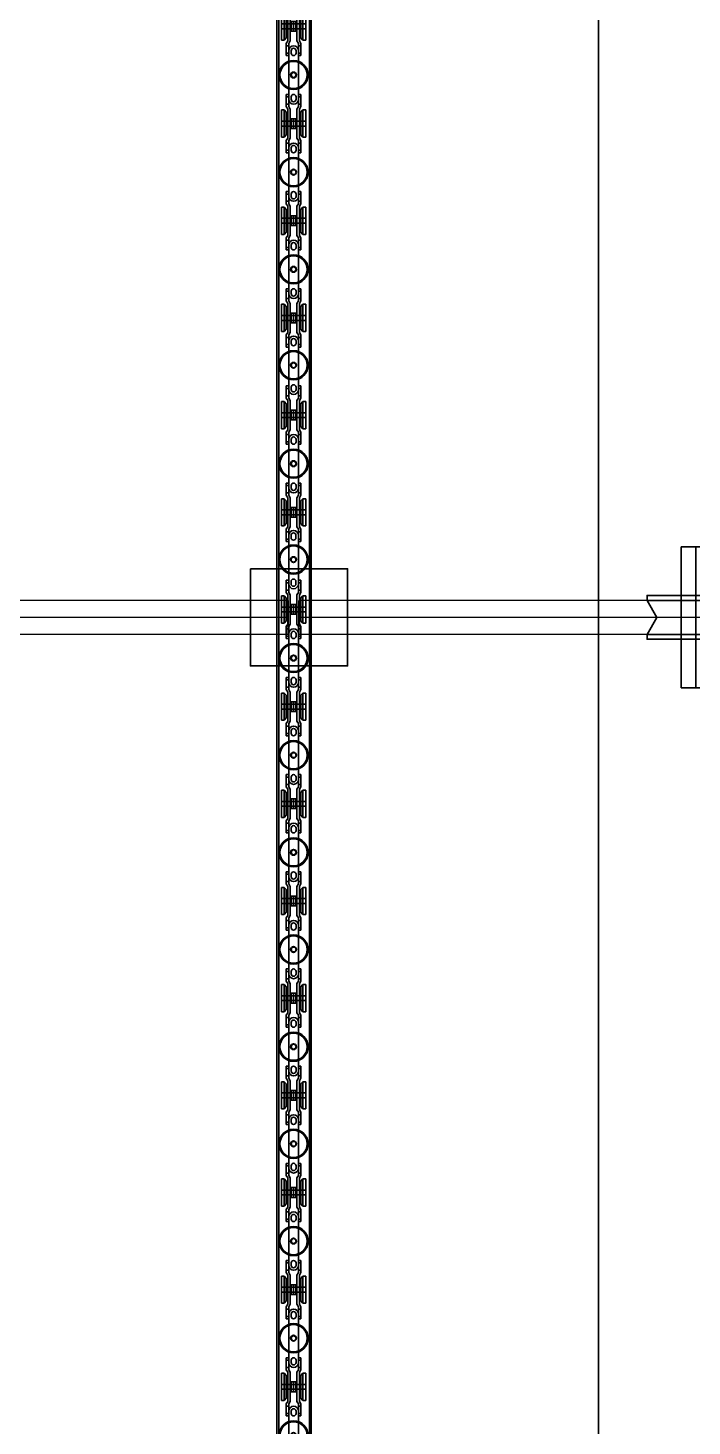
# Model space of a CAD drawing. Header units: millimetres. Extents: x -93009755325 to 1190721, y -74648 to 62868853516.
# Drawn here: x 251603 to 252970, y -10513 to -7635 of the extents above; entities that cross this region are included whole.
import ezdxf

# ---------------------------------------------------------------- set-up
doc = ezdxf.new("R2010")
doc.units = ezdxf.units.MM

# ---------------------------------------------------------------- blocks, each defined once
blk = doc.blocks.new('hsrererr')
at = {"color": 0, "lineweight": 35}
for p, q in [((1183794.8807, -144545.8979), (1183694.8807, -144545.8979)), ((1183694.8807, -144550.8979), (1183699.8807, -144550.8979)), ((1183694.8807, -144560.8979), (1183699.8807, -144560.8979)), ((1183794.8807, -144550.8979), (1183789.8807, -144550.8979)), ((1183794.8807, -144560.8979), (1183789.8807, -144560.8979)), ((1183694.8807, -144565.8979), (1183763.8807, -144565.8979)), ((1183794.8807, -144565.8979), (1183763.8807, -144565.8979))]:
    blk.add_line(p, q, dxfattribs=at)
for radius in [30, 28, 6, 5]:
    blk.add_circle((1183744.8807, -144555.8979), radius, dxfattribs=at)
for centre, radius, start, end in [((1183694.8807, -144555.8979), 10, 90, 270), ((1183694.8807, -144555.8979), 5, 90, 270), ((1183699.8807, -144555.8979), 5, 270, 90), ((1183789.8807, -144555.8979), 5, 90, 270), ((1183794.8807, -144555.8979), 10, 270, 90), ((1183794.8807, -144555.8979), 5, 270, 90)]:
    blk.add_arc(centre, radius, start, end, dxfattribs=at)
blk = doc.blocks.new('shfhdfhfd')
at = {"color": 0, "lineweight": 35}
for p, q in [((1183645.6, -144495.9), (1183640.6, -144495.9)), ((1183640.6, -144495.9), (1183640.6, -144520.9)), ((1183645.6, -144500.9), (1183640.6, -144500.9)), ((1183645.6, -144495.9), (1183645.6, -144520.9)), ((1183670.6, -144495.9), (1183665.6, -144495.9)), ((1183665.6, -144495.9), (1183665.6, -144520.9)), ((1183670.6, -144500.9), (1183665.6, -144500.9)), ((1183670.6, -144495.9), (1183670.6, -144520.9)), ((1183630.6, -144583.9), (1183630.6, -144527.9)), ((1183636.6, -144527.9), (1183630.6, -144527.9)), ((1183636.6, -144583.9), (1183636.6, -144527.9)), ((1183636.6, -144583.9), (1183636.6, -144527.9)), ((1183636.6, -144527.9), (1183640.6, -144532.6)), ((1183645.6, -144515.9), (1183640.6, -144515.9)), ((1183640.6, -144520.9), (1183643.6, -144525.9)), ((1183640.6, -144579.2), (1183640.6, -144532.6)), ((1183640.6, -144579.2), (1183640.6, -144532.6)), ((1183643.6, -144525.9), (1183643.6, -144555.9)), ((1183645.6, -144520.9), (1183648.6, -144525.9)), ((1183648.6, -144525.9), (1183648.6, -144555.9)), ((1183662.6, -144525.9), (1183665.6, -144520.9)), ((1183662.6, -144525.9), (1183662.6, -144555.9)), ((1183670.6, -144515.9), (1183665.6, -144515.9)), ((1183670.6, -144520.9), (1183667.6, -144525.9)), ((1183667.6, -144525.9), (1183667.6, -144555.9)), ((1183674.6, -144527.9), (1183670.6, -144532.6)), ((1183670.6, -144579.2), (1183670.6, -144532.6)), ((1183670.6, -144579.2), (1183670.6, -144532.6)), ((1183674.6, -144583.9), (1183674.6, -144527.9)), ((1183674.6, -144583.9), (1183674.6, -144527.9)), ((1183680.6, -144527.9), (1183674.6, -144527.9)), ((1183680.6, -144583.9), (1183680.6, -144527.9)), ((1183632.6, -144550.9), (1183630.6, -144549.9)), ((1183632.6, -144560.9), (1183630.6, -144561.9)), ((1183632.6, -144550.9), (1183640.6, -144550.9)), ((1183632.6, -144560.9), (1183640.6, -144560.9)), ((1183640.6, -144550.9), (1183670.6, -144550.9)), ((1183640.6, -144550.9), (1183670.6, -144550.9)), ((1183640.6, -144560.9), (1183670.6, -144560.9)), ((1183640.6, -144560.9), (1183670.6, -144560.9)), ((1183643.6, -144545.9), (1183643.6, -144555.9)), ((1183643.6, -144565.9), (1183643.6, -144555.9)), ((1183643.6, -144585.9), (1183643.6, -144555.9)), ((1183648.6, -144545.9), (1183648.6, -144555.9)), ((1183648.6, -144545.9), (1183662.6, -144545.9)), ((1183648.6, -144565.9), (1183648.6, -144555.9)), ((1183648.6, -144585.9), (1183648.6, -144555.9)), ((1183650.6, -144545.9), (1183650.6, -144565.9)), ((1183655.6, -144545.9), (1183655.6, -144565.9)), ((1183660.6, -144545.9), (1183660.6, -144565.9)), ((1183662.6, -144545.9), (1183662.6, -144555.9)), ((1183662.6, -144565.9), (1183662.6, -144555.9)), ((1183662.6, -144585.9), (1183662.6, -144555.9)), ((1183667.6, -144545.9), (1183667.6, -144555.9)), ((1183667.6, -144565.9), (1183667.6, -144555.9)), ((1183667.6, -144585.9), (1183667.6, -144555.9)), ((1183678.6, -144550.9), (1183670.6, -144550.9)), ((1183678.6, -144550.9), (1183670.6, -144550.9)), ((1183678.6, -144560.9), (1183670.6, -144560.9)), ((1183678.6, -144560.9), (1183670.6, -144560.9)), ((1183678.6, -144550.9), (1183680.6, -144549.9)), ((1183678.6, -144550.9), (1183680.6, -144549.9)), ((1183678.6, -144560.9), (1183680.6, -144561.9)), ((1183678.6, -144560.9), (1183680.6, -144561.9)), ((1183636.6, -144583.9), (1183630.6, -144583.9)), ((1183636.6, -144583.9), (1183640.6, -144579.2)), ((1183640.6, -144590.9), (1183643.6, -144585.9)), ((1183640.6, -144615.9), (1183640.6, -144590.9)), ((1183645.6, -144590.9), (1183648.6, -144585.9)), ((1183645.6, -144615.9), (1183645.6, -144590.9)), ((1183662.6, -144565.9), (1183648.6, -144565.9)), ((1183662.6, -144585.9), (1183665.6, -144590.9)), ((1183665.6, -144615.9), (1183665.6, -144590.9)), ((1183670.6, -144590.9), (1183667.6, -144585.9)), ((1183674.6, -144583.9), (1183670.6, -144579.2)), ((1183670.6, -144615.9), (1183670.6, -144590.9)), ((1183680.6, -144583.9), (1183674.6, -144583.9)), ((1183645.6, -144595.9), (1183640.6, -144595.9)), ((1183645.6, -144610.9), (1183640.6, -144610.9)), ((1183645.6, -144615.9), (1183640.6, -144615.9)), ((1183670.6, -144595.9), (1183665.6, -144595.9)), ((1183670.6, -144610.9), (1183665.6, -144610.9)), ((1183670.6, -144615.9), (1183665.6, -144615.9))]:
    blk.add_line(p, q, dxfattribs=at)
blk = doc.blocks.new('srhsrhdgwagassga')
at = {"color": 5, "lineweight": 35}
for p, q in [((1221342.8, 28707.9), (1243592.3, 28707.9)), ((1221342.8, 28703.9), (1243592.3, 28703.9)), ((1221342.8, 28641), (1243592.3, 28641)), ((1221342.8, 28637), (1243592.3, 28637))]:
    blk.add_line(p, q, dxfattribs=at)
at = {"color": 0, "lineweight": 35, "rotation": 90}
for p in [(1079726.9, -1154984.3), (1079726.9, -1154984.3), (1079926.9, -1154984.3), (1080126.9, -1154984.3), (1080326.9, -1154984.3), (1080526.9, -1154984.3), (1080726.9, -1154984.3), (1080926.9, -1154984.3), (1081126.9, -1154984.3), (1081326.9, -1154984.3), (1081526.9, -1154984.3), (1081726.9, -1154984.3), (1081726.9, -1154984.3), (1081926.9, -1154984.3), (1082126.9, -1154984.3), (1082326.9, -1154984.3), (1082526.9, -1154984.3), (1082526.9, -1154984.3)]:
    blk.add_blockref('shfhdfhfd', p, dxfattribs=at)
at = {"color": 0, "lineweight": 35}
for p in [(40637.9, 173227.3), (40837.9, 173227.3), (41037.9, 173227.3), (41235.3, 173227.3), (41437.9, 173227.3), (41635.3, 173227.2), (41837.9, 173227.3), (42037.9, 173227.3), (42237.9, 173227.3), (42437.9, 173227.3), (42637.9, 173227.3), (42837.9, 173227.3), (43037.9, 173227.3), (43237.9, 173227.3), (43437.9, 173227.3)]:
    blk.add_blockref('hsrererr', p, dxfattribs=at)
blk = doc.blocks.new('ethshzdSgszsnzb')
at = {"color": 2}
for p, q in [((1211004.4, -20126.4), (1207857.2, -20126.4)), ((1217316.2, -20126.4), (1211026.4, -20126.4)), ((1211004.4, -20161.4), (1207857.2, -20161.4)), ((1217316.2, -20161.4), (1211026.4, -20161.4)), ((1211004.4, -20196.4), (1207857.2, -20196.4)), ((1217316.2, -20196.4), (1211026.4, -20196.4))]:
    blk.add_line(p, q, dxfattribs=at)
at = {"color": 2, "lineweight": 35}
for p, q in [((1211004.4, -20196.4), (1211004.4, -20126.4)), ((1211026.4, -20196.4), (1211026.4, -20126.4))]:
    blk.add_line(p, q, dxfattribs=at)
at = {"color": 6, "lineweight": 35}
blk.add_lwpolyline([(1210926.4, -20061.4), (1211126.4, -20061.4), (1211126.4, -20261.4), (1210926.4, -20261.4)], close=True, dxfattribs=at)
blk = doc.blocks.new('srsshhdd')
at = {"color": 0, "lineweight": 35}
for p, q in [((1212023.7, -36809.4), (1212023.7, -37099.4)), ((1212023.7, -36809.4), (1212083.7, -36809.4)), ((1212053.7, -36809.4), (1212053.7, -37099.4)), ((1212083.7, -36809.4), (1212083.7, -37099.4)), ((1211973.7, -36954.4), (1211953.7, -36919.4)), ((1212153.7, -36919.4), (1212133.7, -36954.4)), ((1211973.7, -36954.4), (1211953.7, -36989.4)), ((1212133.7, -36954.4), (1212153.7, -36989.4)), ((1212023.7, -37099.4), (1212083.7, -37099.4))]:
    blk.add_line(p, q, dxfattribs=at)
for points in [[(1211953.7, -36919.4), (1211953.7, -36909.4), (1212153.7, -36909.4), (1212153.7, -36919.4)], [(1211953.7, -36919.4), (1212153.7, -36919.4)], [(1212153.7, -36989.4), (1211953.7, -36989.4)], [(1212153.7, -36989.4), (1212153.7, -36999.4), (1211953.7, -36999.4), (1211953.7, -36989.4)]]:
    blk.add_lwpolyline(points, dxfattribs=at)
blk = doc.blocks.new('dsdgssgg')
at = {"color": 0, "lineweight": 35}
blk.add_blockref('srsshhdd', (39.5, 5745), dxfattribs=at)
blk = doc.blocks.new('ehherhaes')
at = {"color": 0, "lineweight": 35}
for p, q in [((653144.89, 427338.9), (653144.89, 418138.9)), ((653144.89, 427138.9), (653144.89, 417938.9))]:
    blk.add_line(p, q, dxfattribs=at)
blk.add_blockref('dsdgssgg', (-558748.281, 455093.283), dxfattribs=at)

msp = doc.modelspace()

# ---------------------------------------------------------------- block references
at = {"color": 250, "lineweight": -3, "rotation": 270}
msp.add_blockref('srhsrhdgwagassga', (223478.75, 1216650.936), dxfattribs=at)
at = {"color": 250, "lineweight": -3}
for name, p in [('ehherhaes', (-400367.063, -432732.002)), ('ethshzdSgszsnzb', (-958865.258, 11313.281))]:
    msp.add_blockref(name, p, dxfattribs=at)

doc.saveas('drawing.dxf')
